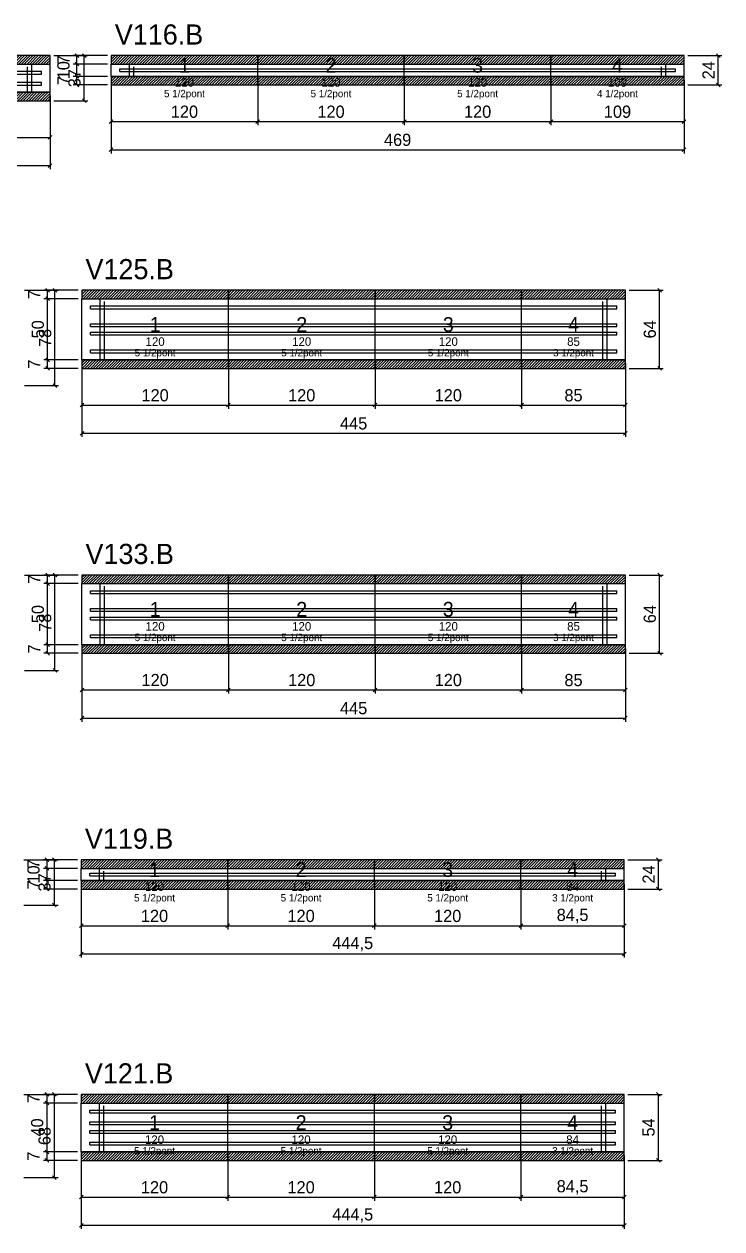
# Model space of a CAD drawing. Extents: x -72 to 3070, y -7480 to 1250.
# Drawn here: x 641 to 1212, y -4122 to -3136 of the extents above; entities that cross this region are included whole.
import ezdxf
from ezdxf.enums import TextEntityAlignment as Align

# ---------------------------------------------------------------- set-up
doc = ezdxf.new("R2010")
doc.units = 0
for name, color, linetype in [('5', 5, 'Continuous'), ('COTA', 241, 'Continuous'), ('NOMENCLATURA', 7, 'Continuous'), ('Painéis', 200, 'Continuous'), ('SARR_2.2x5', 40, 'Continuous'), ('SARR_2.2x7', 40, 'Continuous'), ('SARR_3.5x7', 81, 'Continuous'), ('SCO-___-LAJ', 224, 'Continuous'), ('texto', 7, 'Continuous')]:
    doc.layers.add(name, color=color, linetype=linetype)
doc.dimstyles.new('PAINEL', dxfattribs={"dimtxt": 10, "dimasz": 3, "dimexe": 3, "dimexo": 3, "dimgap": 3, "dimtad": 1, "dimblk": 'OBLIQUE', "dimblk1": 'OBLIQUE', "dimcen": 2.5, "dimclrd": 4, "dimclre": 4, "dimclrt": 240, "dimazin": 3, "dimtfac": 1, "dimtmove": 0, "dimatfit": 3})

# ---------------------------------------------------------------- blocks, each defined once
blk = doc.blocks.new('_OBLIQUE')
at = {"color": 0, "linetype": 'BYBLOCK'}
blk.add_line((-0.5, -0.5), (0.5, 0.5), dxfattribs=at)

msp = doc.modelspace()

# ---------------------------------------------------------------- hatches: boundary and pattern name
at = {"layer": 'COTA'}
h = msp.add_hatch(dxfattribs=at)
h.set_pattern_fill('ANSI31', scale=0.5)
h.paths.add_polyline_path([(553, -3169), (662, -3169), (662, -3162), (553, -3162)])
h = msp.add_hatch(dxfattribs=at)
h.set_pattern_fill('ANSI31', scale=0.5)
h.paths.add_polyline_path([(712, -3169), (832, -3169), (832, -3162), (712, -3162)])
h = msp.add_hatch(dxfattribs=at)
h.set_pattern_fill('ANSI31', scale=0.5)
h.paths.add_polyline_path([(832, -3169), (952, -3169), (952, -3162), (832, -3162)])
h = msp.add_hatch(dxfattribs=at)
h.set_pattern_fill('ANSI31', scale=0.5)
h.paths.add_polyline_path([(952, -3169), (1072, -3169), (1072, -3162), (952, -3162)])
h = msp.add_hatch(dxfattribs=at)
h.set_pattern_fill('ANSI31', scale=0.5)
h.paths.add_polyline_path([(1072, -3169), (1181, -3169), (1181, -3162), (1072, -3162)])
h = msp.add_hatch(dxfattribs=at)
h.set_pattern_fill('ANSI31', scale=0.5)
h.paths.add_polyline_path([(712, -3186), (832, -3186), (832, -3179), (712, -3179)])
h = msp.add_hatch(dxfattribs=at)
h.set_pattern_fill('ANSI31', scale=0.5)
h.paths.add_polyline_path([(832, -3186), (952, -3186), (952, -3179), (832, -3179)])
h = msp.add_hatch(dxfattribs=at)
h.set_pattern_fill('ANSI31', scale=0.5)
h.paths.add_polyline_path([(952, -3186), (1072, -3186), (1072, -3179), (952, -3179)])
h = msp.add_hatch(dxfattribs=at)
h.set_pattern_fill('ANSI31', scale=0.5)
h.paths.add_polyline_path([(1072, -3186), (1181, -3186), (1181, -3179), (1072, -3179)])
h = msp.add_hatch(dxfattribs=at)
h.set_pattern_fill('ANSI31', scale=0.5)
h.paths.add_polyline_path([(553, -3199), (662, -3199), (662, -3192), (553, -3192)])
h = msp.add_hatch(dxfattribs=at)
h.set_pattern_fill('ANSI31', scale=0.5)
h.paths.add_polyline_path([(688, -3361), (808, -3361), (808, -3354), (688, -3354)])
h = msp.add_hatch(dxfattribs=at)
h.set_pattern_fill('ANSI31', scale=0.5)
h.paths.add_polyline_path([(808, -3361), (928, -3361), (928, -3354), (808, -3354)])
h = msp.add_hatch(dxfattribs=at)
h.set_pattern_fill('ANSI31', scale=0.5)
h.paths.add_polyline_path([(928, -3361), (1048, -3361), (1048, -3354), (928, -3354)])
h = msp.add_hatch(dxfattribs=at)
h.set_pattern_fill('ANSI31', scale=0.5)
h.paths.add_polyline_path([(1048, -3361), (1133, -3361), (1133, -3354), (1048, -3354)])
h = msp.add_hatch(dxfattribs=at)
h.set_pattern_fill('ANSI31', scale=0.5)
h.paths.add_polyline_path([(688, -3418), (808, -3418), (808, -3411), (688, -3411)])
h = msp.add_hatch(dxfattribs=at)
h.set_pattern_fill('ANSI31', scale=0.5)
h.paths.add_polyline_path([(808, -3418), (928, -3418), (928, -3411), (808, -3411)])
h = msp.add_hatch(dxfattribs=at)
h.set_pattern_fill('ANSI31', scale=0.5)
h.paths.add_polyline_path([(928, -3418), (1048, -3418), (1048, -3411), (928, -3411)])
h = msp.add_hatch(dxfattribs=at)
h.set_pattern_fill('ANSI31', scale=0.5)
h.paths.add_polyline_path([(1048, -3418), (1133, -3418), (1133, -3411), (1048, -3411)])
h = msp.add_hatch(dxfattribs=at)
h.set_pattern_fill('ANSI31', scale=0.5)
h.paths.add_polyline_path([(688, -3594), (808, -3594), (808, -3587), (688, -3587)])
h = msp.add_hatch(dxfattribs=at)
h.set_pattern_fill('ANSI31', scale=0.5)
h.paths.add_polyline_path([(808, -3594), (928, -3594), (928, -3587), (808, -3587)])
h = msp.add_hatch(dxfattribs=at)
h.set_pattern_fill('ANSI31', scale=0.5)
h.paths.add_polyline_path([(928, -3594), (1048, -3594), (1048, -3587), (928, -3587)])
h = msp.add_hatch(dxfattribs=at)
h.set_pattern_fill('ANSI31', scale=0.5)
h.paths.add_polyline_path([(1048, -3594), (1133, -3594), (1133, -3587), (1048, -3587)])
h = msp.add_hatch(dxfattribs=at)
h.set_pattern_fill('ANSI31', scale=0.5)
h.paths.add_polyline_path([(688, -3651), (808, -3651), (808, -3644), (688, -3644)])
h = msp.add_hatch(dxfattribs=at)
h.set_pattern_fill('ANSI31', scale=0.5)
h.paths.add_polyline_path([(808, -3651), (928, -3651), (928, -3644), (808, -3644)])
h = msp.add_hatch(dxfattribs=at)
h.set_pattern_fill('ANSI31', scale=0.5)
h.paths.add_polyline_path([(928, -3651), (1048, -3651), (1048, -3644), (928, -3644)])
h = msp.add_hatch(dxfattribs=at)
h.set_pattern_fill('ANSI31', scale=0.5)
h.paths.add_polyline_path([(1048, -3651), (1133, -3651), (1133, -3644), (1048, -3644)])
h = msp.add_hatch(dxfattribs=at)
h.set_pattern_fill('ANSI31', scale=0.5)
h.paths.add_polyline_path([(687.5, -3827), (807.5, -3827), (807.5, -3820), (687.5, -3820)])
h = msp.add_hatch(dxfattribs=at)
h.set_pattern_fill('ANSI31', scale=0.5)
h.paths.add_polyline_path([(807.5, -3827), (927.5, -3827), (927.5, -3820), (807.5, -3820)])
h = msp.add_hatch(dxfattribs=at)
h.set_pattern_fill('ANSI31', scale=0.5)
h.paths.add_polyline_path([(927.5, -3827), (1047.5, -3827), (1047.5, -3820), (927.5, -3820)])
h = msp.add_hatch(dxfattribs=at)
h.set_pattern_fill('ANSI31', scale=0.5)
h.paths.add_polyline_path([(1047.5, -3827), (1132, -3827), (1132, -3820), (1047.5, -3820)])
h = msp.add_hatch(dxfattribs=at)
h.set_pattern_fill('ANSI31', scale=0.5)
h.paths.add_polyline_path([(687.5, -3844), (807.5, -3844), (807.5, -3837), (687.5, -3837)])
h = msp.add_hatch(dxfattribs=at)
h.set_pattern_fill('ANSI31', scale=0.5)
h.paths.add_polyline_path([(807.5, -3844), (927.5, -3844), (927.5, -3837), (807.5, -3837)])
h = msp.add_hatch(dxfattribs=at)
h.set_pattern_fill('ANSI31', scale=0.5)
h.paths.add_polyline_path([(927.5, -3844), (1047.5, -3844), (1047.5, -3837), (927.5, -3837)])
h = msp.add_hatch(dxfattribs=at)
h.set_pattern_fill('ANSI31', scale=0.5)
h.paths.add_polyline_path([(1047.5, -3844), (1132, -3844), (1132, -3837), (1047.5, -3837)])
h = msp.add_hatch(dxfattribs=at)
h.set_pattern_fill('ANSI31', scale=0.5)
h.paths.add_polyline_path([(687.5, -4019), (807.5, -4019), (807.5, -4012), (687.5, -4012)])
h = msp.add_hatch(dxfattribs=at)
h.set_pattern_fill('ANSI31', scale=0.5)
h.paths.add_polyline_path([(807.5, -4019), (927.5, -4019), (927.5, -4012), (807.5, -4012)])
h = msp.add_hatch(dxfattribs=at)
h.set_pattern_fill('ANSI31', scale=0.5)
h.paths.add_polyline_path([(927.5, -4019), (1047.5, -4019), (1047.5, -4012), (927.5, -4012)])
h = msp.add_hatch(dxfattribs=at)
h.set_pattern_fill('ANSI31', scale=0.5)
h.paths.add_polyline_path([(1047.5, -4019), (1132, -4019), (1132, -4012), (1047.5, -4012)])
h = msp.add_hatch(dxfattribs=at)
h.set_pattern_fill('ANSI31', scale=0.5)
h.paths.add_polyline_path([(687.5, -4066), (807.5, -4066), (807.5, -4059), (687.5, -4059)])
h = msp.add_hatch(dxfattribs=at)
h.set_pattern_fill('ANSI31', scale=0.5)
h.paths.add_polyline_path([(807.5, -4066), (927.5, -4066), (927.5, -4059), (807.5, -4059)])
h = msp.add_hatch(dxfattribs=at)
h.set_pattern_fill('ANSI31', scale=0.5)
h.paths.add_polyline_path([(927.5, -4066), (1047.5, -4066), (1047.5, -4059), (927.5, -4059)])
h = msp.add_hatch(dxfattribs=at)
h.set_pattern_fill('ANSI31', scale=0.5)
h.paths.add_polyline_path([(1047.5, -4066), (1132, -4066), (1132, -4059), (1047.5, -4059)])

# ---------------------------------------------------------------- linework, layer by layer
at = {"layer": 'Painéis'}
for p, q in [((553, -3169), (662, -3169)), ((662, -3192), (662, -3169)), ((712, -3169), (832, -3169)), ((712, -3179), (712, -3169)), ((832, -3179), (832, -3169)), ((832, -3179), (832, -3169)), ((832, -3169), (952, -3169)), ((832, -3179), (832, -3169)), ((952, -3179), (952, -3169)), ((952, -3179), (952, -3169)), ((952, -3169), (1072, -3169)), ((952, -3179), (952, -3169)), ((1072, -3179), (1072, -3169)), ((1072, -3179), (1072, -3169)), ((1072, -3169), (1181, -3169)), ((1072, -3179), (1072, -3169)), ((1181, -3179), (1181, -3169)), ((712, -3179), (832, -3179)), ((832, -3179), (952, -3179)), ((952, -3179), (1072, -3179)), ((1072, -3179), (1181, -3179)), ((553, -3192), (662, -3192)), ((688, -3361), (808, -3361)), ((688, -3411), (688, -3361)), ((808, -3411), (808, -3361)), ((808, -3411), (808, -3361)), ((808, -3361), (928, -3361)), ((808, -3411), (808, -3361)), ((928, -3411), (928, -3361)), ((928, -3411), (928, -3361)), ((928, -3361), (1048, -3361)), ((928, -3411), (928, -3361)), ((1048, -3411), (1048, -3361)), ((1048, -3411), (1048, -3361)), ((1048, -3361), (1133, -3361)), ((1048, -3411), (1048, -3361)), ((1133, -3411), (1133, -3361)), ((688, -3411), (808, -3411)), ((808, -3411), (928, -3411)), ((928, -3411), (1048, -3411)), ((1048, -3411), (1133, -3411)), ((688, -3594), (808, -3594)), ((688, -3644), (688, -3594)), ((808, -3644), (808, -3594)), ((808, -3644), (808, -3594)), ((808, -3594), (928, -3594)), ((808, -3644), (808, -3594)), ((928, -3644), (928, -3594)), ((928, -3644), (928, -3594)), ((928, -3594), (1048, -3594)), ((928, -3644), (928, -3594)), ((1048, -3644), (1048, -3594)), ((1048, -3644), (1048, -3594)), ((1048, -3594), (1133, -3594)), ((1048, -3644), (1048, -3594)), ((1133, -3644), (1133, -3594)), ((688, -3644), (808, -3644)), ((808, -3644), (928, -3644)), ((928, -3644), (1048, -3644)), ((1048, -3644), (1133, -3644)), ((687.5, -3827), (807.5, -3827)), ((687.5, -3837), (687.5, -3827)), ((807.5, -3837), (807.5, -3827)), ((807.5, -3837), (807.5, -3827)), ((807.5, -3827), (927.5, -3827)), ((807.5, -3837), (807.5, -3827)), ((927.5, -3837), (927.5, -3827)), ((927.5, -3837), (927.5, -3827)), ((927.5, -3827), (1047.5, -3827)), ((927.5, -3837), (927.5, -3827)), ((1047.5, -3837), (1047.5, -3827)), ((1047.5, -3837), (1047.5, -3827)), ((1047.5, -3827), (1132, -3827)), ((1047.5, -3837), (1047.5, -3827)), ((1132, -3837), (1132, -3827)), ((687.5, -3837), (807.5, -3837)), ((807.5, -3837), (927.5, -3837)), ((927.5, -3837), (1047.5, -3837)), ((1047.5, -3837), (1132, -3837)), ((687.5, -4019), (807.5, -4019)), ((687.5, -4059), (687.5, -4019)), ((807.5, -4059), (807.5, -4019)), ((807.5, -4059), (807.5, -4019)), ((807.5, -4019), (927.5, -4019)), ((807.5, -4059), (807.5, -4019)), ((927.5, -4059), (927.5, -4019)), ((927.5, -4059), (927.5, -4019)), ((927.5, -4019), (1047.5, -4019)), ((927.5, -4059), (927.5, -4019)), ((1047.5, -4059), (1047.5, -4019)), ((1047.5, -4059), (1047.5, -4019)), ((1047.5, -4019), (1132, -4019)), ((1047.5, -4059), (1047.5, -4019)), ((1132, -4059), (1132, -4019)), ((687.5, -4059), (807.5, -4059)), ((807.5, -4059), (927.5, -4059)), ((927.5, -4059), (1047.5, -4059)), ((1047.5, -4059), (1132, -4059))]:
    msp.add_line(p, q, dxfattribs=at)
at = {"layer": 'SARR_2.2x5'}
for p, q in [((719, -3172.9), (832, -3172.9)), ((719, -3175.1), (719, -3172.9)), ((832, -3175.1), (832, -3172.9)), ((832, -3172.9), (952, -3172.9)), ((832, -3175.1), (832, -3172.9)), ((952, -3175.1), (952, -3172.9)), ((952, -3172.9), (1072, -3172.9)), ((952, -3175.1), (952, -3172.9)), ((1072, -3175.1), (1072, -3172.9)), ((1072, -3172.9), (1174, -3172.9)), ((1072, -3175.1), (1072, -3172.9)), ((1174, -3175.1), (1174, -3172.9)), ((719, -3175.1), (832, -3175.1)), ((832, -3175.1), (952, -3175.1)), ((952, -3175.1), (1072, -3175.1)), ((1072, -3175.1), (1174, -3175.1)), ((694.5, -3830.9), (807.5, -3830.9)), ((694.5, -3833.1), (694.5, -3830.9)), ((694.5, -3833.1), (807.5, -3833.1)), ((807.5, -3833.1), (807.5, -3830.9)), ((807.5, -3830.9), (927.5, -3830.9)), ((807.5, -3833.1), (807.5, -3830.9)), ((807.5, -3833.1), (927.5, -3833.1)), ((927.5, -3833.1), (927.5, -3830.9)), ((927.5, -3830.9), (1047.5, -3830.9)), ((927.5, -3833.1), (927.5, -3830.9)), ((927.5, -3833.1), (1047.5, -3833.1)), ((1047.5, -3833.1), (1047.5, -3830.9)), ((1047.5, -3830.9), (1125, -3830.9)), ((1047.5, -3833.1), (1047.5, -3830.9)), ((1047.5, -3833.1), (1125, -3833.1)), ((1125, -3833.1), (1125, -3830.9))]:
    msp.add_line(p, q, dxfattribs=at)
at = {"layer": 'SARR_2.2x7'}
for p, q in [((553, -3174.9), (655, -3174.9)), ((553, -3177.1), (655, -3177.1)), ((553, -3183.9), (655, -3183.9)), ((655, -3177.1), (655, -3174.9)), ((655, -3186.1), (655, -3183.9)), ((553, -3186.1), (655, -3186.1)), ((695, -3366.9), (808, -3366.9)), ((695, -3369.1), (695, -3366.9)), ((695, -3369.1), (808, -3369.1)), ((808, -3369.1), (808, -3366.9)), ((808, -3366.9), (928, -3366.9)), ((808, -3369.1), (808, -3366.9)), ((808, -3369.1), (928, -3369.1)), ((928, -3369.1), (928, -3366.9)), ((928, -3366.9), (1048, -3366.9)), ((928, -3369.1), (928, -3366.9)), ((928, -3369.1), (1048, -3369.1)), ((1048, -3369.1), (1048, -3366.9)), ((1048, -3366.9), (1126, -3366.9)), ((1048, -3369.1), (1048, -3366.9)), ((1048, -3369.1), (1126, -3369.1)), ((1126, -3369.1), (1126, -3366.9)), ((695, -3381.4), (808, -3381.4)), ((695, -3383.6), (695, -3381.4)), ((695, -3383.6), (808, -3383.6)), ((695, -3388.4), (808, -3388.4)), ((695, -3390.6), (695, -3388.4)), ((695, -3390.6), (808, -3390.6)), ((808, -3383.6), (808, -3381.4)), ((808, -3381.4), (928, -3381.4)), ((808, -3383.6), (808, -3381.4)), ((808, -3383.6), (928, -3383.6)), ((808, -3390.6), (808, -3388.4)), ((808, -3388.4), (928, -3388.4)), ((808, -3390.6), (808, -3388.4)), ((808, -3390.6), (928, -3390.6)), ((928, -3383.6), (928, -3381.4)), ((928, -3381.4), (1048, -3381.4)), ((928, -3383.6), (928, -3381.4)), ((928, -3383.6), (1048, -3383.6)), ((928, -3390.6), (928, -3388.4)), ((928, -3388.4), (1048, -3388.4)), ((928, -3390.6), (928, -3388.4)), ((928, -3390.6), (1048, -3390.6)), ((1048, -3383.6), (1048, -3381.4)), ((1048, -3381.4), (1126, -3381.4)), ((1048, -3383.6), (1048, -3381.4)), ((1048, -3383.6), (1126, -3383.6)), ((1048, -3390.6), (1048, -3388.4)), ((1048, -3388.4), (1126, -3388.4)), ((1048, -3390.6), (1048, -3388.4)), ((1048, -3390.6), (1126, -3390.6)), ((1126, -3383.6), (1126, -3381.4)), ((1126, -3390.6), (1126, -3388.4)), ((695, -3402.9), (808, -3402.9)), ((695, -3405.1), (695, -3402.9)), ((695, -3405.1), (808, -3405.1)), ((808, -3405.1), (808, -3402.9)), ((808, -3402.9), (928, -3402.9)), ((808, -3405.1), (808, -3402.9)), ((808, -3405.1), (928, -3405.1)), ((928, -3405.1), (928, -3402.9)), ((928, -3402.9), (1048, -3402.9)), ((928, -3405.1), (928, -3402.9)), ((928, -3405.1), (1048, -3405.1)), ((1048, -3405.1), (1048, -3402.9)), ((1048, -3402.9), (1126, -3402.9)), ((1048, -3405.1), (1048, -3402.9)), ((1048, -3405.1), (1126, -3405.1)), ((1126, -3405.1), (1126, -3402.9)), ((695, -3599.9), (808, -3599.9)), ((695, -3602.1), (695, -3599.9)), ((695, -3602.1), (808, -3602.1)), ((808, -3602.1), (808, -3599.9)), ((808, -3599.9), (928, -3599.9)), ((808, -3602.1), (808, -3599.9)), ((808, -3602.1), (928, -3602.1)), ((928, -3602.1), (928, -3599.9)), ((928, -3599.9), (1048, -3599.9)), ((928, -3602.1), (928, -3599.9)), ((928, -3602.1), (1048, -3602.1)), ((1048, -3602.1), (1048, -3599.9)), ((1048, -3599.9), (1126, -3599.9)), ((1048, -3602.1), (1048, -3599.9)), ((1048, -3602.1), (1126, -3602.1)), ((1126, -3602.1), (1126, -3599.9)), ((695, -3614.4), (808, -3614.4)), ((695, -3616.6), (695, -3614.4)), ((695, -3616.6), (808, -3616.6)), ((808, -3616.6), (808, -3614.4)), ((808, -3614.4), (928, -3614.4)), ((808, -3616.6), (808, -3614.4)), ((808, -3616.6), (928, -3616.6)), ((928, -3616.6), (928, -3614.4)), ((928, -3614.4), (1048, -3614.4)), ((928, -3616.6), (928, -3614.4)), ((928, -3616.6), (1048, -3616.6)), ((1048, -3616.6), (1048, -3614.4)), ((1048, -3614.4), (1126, -3614.4)), ((1048, -3616.6), (1048, -3614.4)), ((1048, -3616.6), (1126, -3616.6)), ((1126, -3616.6), (1126, -3614.4)), ((695, -3621.4), (808, -3621.4)), ((695, -3623.6), (695, -3621.4)), ((695, -3623.6), (808, -3623.6)), ((808, -3623.6), (808, -3621.4)), ((808, -3621.4), (928, -3621.4)), ((808, -3623.6), (808, -3621.4)), ((808, -3623.6), (928, -3623.6)), ((928, -3623.6), (928, -3621.4)), ((928, -3621.4), (1048, -3621.4)), ((928, -3623.6), (928, -3621.4)), ((928, -3623.6), (1048, -3623.6)), ((1048, -3623.6), (1048, -3621.4)), ((1048, -3621.4), (1126, -3621.4)), ((1048, -3623.6), (1048, -3621.4)), ((1048, -3623.6), (1126, -3623.6)), ((1126, -3623.6), (1126, -3621.4)), ((695, -3635.9), (808, -3635.9)), ((695, -3638.1), (695, -3635.9)), ((808, -3638.1), (808, -3635.9)), ((808, -3635.9), (928, -3635.9)), ((808, -3638.1), (808, -3635.9)), ((928, -3638.1), (928, -3635.9)), ((928, -3635.9), (1048, -3635.9)), ((928, -3638.1), (928, -3635.9)), ((1048, -3638.1), (1048, -3635.9)), ((1048, -3635.9), (1126, -3635.9)), ((1048, -3638.1), (1048, -3635.9)), ((1126, -3638.1), (1126, -3635.9)), ((695, -3638.1), (808, -3638.1)), ((808, -3638.1), (928, -3638.1)), ((928, -3638.1), (1048, -3638.1)), ((1048, -3638.1), (1126, -3638.1)), ((694.5, -4024.9), (807.5, -4024.9)), ((694.5, -4027.1), (694.5, -4024.9)), ((694.5, -4027.1), (807.5, -4027.1)), ((807.5, -4027.1), (807.5, -4024.9)), ((807.5, -4024.9), (927.5, -4024.9)), ((807.5, -4027.1), (807.5, -4024.9)), ((807.5, -4027.1), (927.5, -4027.1)), ((927.5, -4027.1), (927.5, -4024.9)), ((927.5, -4024.9), (1047.5, -4024.9)), ((927.5, -4027.1), (927.5, -4024.9)), ((927.5, -4027.1), (1047.5, -4027.1)), ((1047.5, -4027.1), (1047.5, -4024.9)), ((1047.5, -4024.9), (1125, -4024.9)), ((1047.5, -4027.1), (1047.5, -4024.9)), ((1047.5, -4027.1), (1125, -4027.1)), ((1125, -4027.1), (1125, -4024.9)), ((694.5, -4034.4), (807.5, -4034.4)), ((694.5, -4036.6), (694.5, -4034.4)), ((694.5, -4036.6), (807.5, -4036.6)), ((694.5, -4041.4), (807.5, -4041.4)), ((694.5, -4043.6), (694.5, -4041.4)), ((807.5, -4036.6), (807.5, -4034.4)), ((807.5, -4034.4), (927.5, -4034.4)), ((807.5, -4036.6), (807.5, -4034.4)), ((807.5, -4036.6), (927.5, -4036.6)), ((807.5, -4043.6), (807.5, -4041.4)), ((807.5, -4041.4), (927.5, -4041.4)), ((807.5, -4043.6), (807.5, -4041.4)), ((927.5, -4036.6), (927.5, -4034.4)), ((927.5, -4034.4), (1047.5, -4034.4)), ((927.5, -4036.6), (927.5, -4034.4)), ((927.5, -4036.6), (1047.5, -4036.6)), ((927.5, -4043.6), (927.5, -4041.4)), ((927.5, -4041.4), (1047.5, -4041.4)), ((927.5, -4043.6), (927.5, -4041.4)), ((1047.5, -4036.6), (1047.5, -4034.4)), ((1047.5, -4034.4), (1125, -4034.4)), ((1047.5, -4036.6), (1047.5, -4034.4)), ((1047.5, -4036.6), (1125, -4036.6)), ((1047.5, -4043.6), (1047.5, -4041.4)), ((1047.5, -4041.4), (1125, -4041.4)), ((1047.5, -4043.6), (1047.5, -4041.4)), ((1125, -4036.6), (1125, -4034.4)), ((1125, -4043.6), (1125, -4041.4)), ((694.5, -4043.6), (807.5, -4043.6)), ((694.5, -4050.9), (807.5, -4050.9)), ((694.5, -4053.1), (694.5, -4050.9)), ((807.5, -4043.6), (927.5, -4043.6)), ((807.5, -4053.1), (807.5, -4050.9)), ((807.5, -4050.9), (927.5, -4050.9)), ((807.5, -4053.1), (807.5, -4050.9)), ((927.5, -4043.6), (1047.5, -4043.6)), ((927.5, -4053.1), (927.5, -4050.9)), ((927.5, -4050.9), (1047.5, -4050.9)), ((927.5, -4053.1), (927.5, -4050.9)), ((1047.5, -4043.6), (1125, -4043.6)), ((1047.5, -4053.1), (1047.5, -4050.9)), ((1047.5, -4050.9), (1125, -4050.9)), ((1047.5, -4053.1), (1047.5, -4050.9)), ((1125, -4053.1), (1125, -4050.9)), ((694.5, -4053.1), (807.5, -4053.1)), ((807.5, -4053.1), (927.5, -4053.1)), ((927.5, -4053.1), (1047.5, -4053.1)), ((1047.5, -4053.1), (1125, -4053.1))]:
    msp.add_line(p, q, dxfattribs=at)
at = {"layer": 'SARR_3.5x7'}
for p, q in [((643.5, -3192), (643.5, -3171.2)), ((647, -3192), (647, -3169)), ((727, -3179), (727, -3169)), ((730.5, -3179), (730.5, -3171.2)), ((1162.5, -3179), (1162.5, -3171.2)), ((1166, -3179), (1166, -3169)), ((727, -3179), (730.5, -3179)), ((1162.5, -3179), (1166, -3179)), ((643.5, -3192), (647, -3192)), ((703, -3411), (703, -3361)), ((1118, -3411), (1118, -3361)), ((706.5, -3411), (706.5, -3363.2)), ((1114.5, -3411), (1114.5, -3363.2)), ((703, -3411), (706.5, -3411)), ((1114.5, -3411), (1118, -3411)), ((703, -3644), (703, -3594)), ((706.5, -3644), (706.5, -3596.2)), ((1114.5, -3644), (1114.5, -3596.2)), ((1118, -3644), (1118, -3594)), ((703, -3644), (706.5, -3644)), ((1114.5, -3644), (1118, -3644)), ((702.5, -3837), (702.5, -3827)), ((706, -3837), (706, -3829.2)), ((1113.5, -3837), (1113.5, -3829.2)), ((1117, -3837), (1117, -3827)), ((702.5, -3837), (706, -3837)), ((1113.5, -3837), (1117, -3837)), ((702.5, -4059), (702.5, -4019)), ((706, -4059), (706, -4021.2)), ((1113.5, -4059), (1113.5, -4021.2)), ((1117, -4059), (1117, -4019)), ((702.5, -4059), (706, -4059)), ((1113.5, -4059), (1117, -4059))]:
    msp.add_line(p, q, dxfattribs=at)
at = {"layer": 'SCO-___-LAJ'}
for points in [[(553, -3169), (662, -3169), (662, -3162), (553, -3162)], [(712, -3169), (832, -3169), (832, -3162), (712, -3162)], [(832, -3169), (952, -3169), (952, -3162), (832, -3162)], [(952, -3169), (1072, -3169), (1072, -3162), (952, -3162)], [(1072, -3169), (1181, -3169), (1181, -3162), (1072, -3162)], [(712, -3186), (832, -3186), (832, -3179), (712, -3179)], [(832, -3186), (952, -3186), (952, -3179), (832, -3179)], [(952, -3186), (1072, -3186), (1072, -3179), (952, -3179)], [(1072, -3186), (1181, -3186), (1181, -3179), (1072, -3179)], [(553, -3199), (662, -3199), (662, -3192), (553, -3192)], [(688, -3361), (808, -3361), (808, -3354), (688, -3354)], [(808, -3361), (928, -3361), (928, -3354), (808, -3354)], [(928, -3361), (1048, -3361), (1048, -3354), (928, -3354)], [(1048, -3361), (1133, -3361), (1133, -3354), (1048, -3354)], [(688, -3418), (808, -3418), (808, -3411), (688, -3411)], [(808, -3418), (928, -3418), (928, -3411), (808, -3411)], [(928, -3418), (1048, -3418), (1048, -3411), (928, -3411)], [(1048, -3418), (1133, -3418), (1133, -3411), (1048, -3411)], [(688, -3594), (808, -3594), (808, -3587), (688, -3587)], [(808, -3594), (928, -3594), (928, -3587), (808, -3587)], [(928, -3594), (1048, -3594), (1048, -3587), (928, -3587)], [(1048, -3594), (1133, -3594), (1133, -3587), (1048, -3587)], [(688, -3651), (808, -3651), (808, -3644), (688, -3644)], [(808, -3651), (928, -3651), (928, -3644), (808, -3644)], [(928, -3651), (1048, -3651), (1048, -3644), (928, -3644)], [(1048, -3651), (1133, -3651), (1133, -3644), (1048, -3644)], [(687.5, -3827), (807.5, -3827), (807.5, -3820), (687.5, -3820)], [(807.5, -3827), (927.5, -3827), (927.5, -3820), (807.5, -3820)], [(927.5, -3827), (1047.5, -3827), (1047.5, -3820), (927.5, -3820)], [(1047.5, -3827), (1132, -3827), (1132, -3820), (1047.5, -3820)], [(687.5, -3844), (807.5, -3844), (807.5, -3837), (687.5, -3837)], [(807.5, -3844), (927.5, -3844), (927.5, -3837), (807.5, -3837)], [(927.5, -3844), (1047.5, -3844), (1047.5, -3837), (927.5, -3837)], [(1047.5, -3844), (1132, -3844), (1132, -3837), (1047.5, -3837)], [(687.5, -4019), (807.5, -4019), (807.5, -4012), (687.5, -4012)], [(807.5, -4019), (927.5, -4019), (927.5, -4012), (807.5, -4012)], [(927.5, -4019), (1047.5, -4019), (1047.5, -4012), (927.5, -4012)], [(1047.5, -4019), (1132, -4019), (1132, -4012), (1047.5, -4012)], [(687.5, -4066), (807.5, -4066), (807.5, -4059), (687.5, -4059)], [(807.5, -4066), (927.5, -4066), (927.5, -4059), (807.5, -4059)], [(927.5, -4066), (1047.5, -4066), (1047.5, -4059), (927.5, -4059)], [(1047.5, -4066), (1132, -4066), (1132, -4059), (1047.5, -4059)]]:
    msp.add_lwpolyline(points, close=True, dxfattribs=at)

# ---------------------------------------------------------------- texts
at = {"layer": '5'}
for s, height, p in [('1', 12, (772, -3170)), ('2', 12, (892, -3170)), ('3', 12, (1012, -3170)), ('4', 12, (1126.5, -3170)), ('120', 7, (772, -3184)), ('120', 7, (892, -3184)), ('120', 7, (1012, -3184)), ('109', 7, (1126.5, -3184)), ('1', 12, (748, -3382)), ('2', 12, (868, -3382)), ('3', 12, (988, -3382)), ('4', 12, (1090.5, -3382)), ('120', 7, (748, -3396)), ('120', 7, (868, -3396)), ('120', 7, (988, -3396)), ('85', 7, (1090.5, -3396)), ('1', 12, (748, -3615)), ('2', 12, (868, -3615)), ('3', 12, (988, -3615)), ('4', 12, (1090.5, -3615)), ('120', 7, (748, -3629)), ('120', 7, (868, -3629)), ('120', 7, (988, -3629)), ('85', 7, (1090.5, -3629)), ('1', 12, (747.5, -3828)), ('2', 12, (867.5, -3828)), ('3', 12, (987.5, -3828)), ('4', 12, (1089.75, -3828)), ('120', 7, (747.5, -3842)), ('120', 7, (867.5, -3842)), ('120', 7, (987.5, -3842)), ('84', 7, (1089.75, -3842)), ('1', 12, (747.5, -4035)), ('2', 12, (867.5, -4035)), ('3', 12, (987.5, -4035)), ('4', 12, (1089.75, -4035)), ('120', 7, (747.5, -4049)), ('120', 7, (867.5, -4049)), ('120', 7, (987.5, -4049)), ('84', 7, (1089.75, -4049))]:
    msp.add_text(s, height=height, dxfattribs=at).set_placement(p, align=Align.MIDDLE_CENTER)
at = {"layer": 'NOMENCLATURA'}
for s, p in [('V116.B', (715, -3153)), ('V125.B', (691, -3345)), ('V133.B', (691, -3578)), ('V119.B', (690.5, -3811)), ('V121.B', (690.5, -4003))]:
    msp.add_text(s, height=16.5, dxfattribs=at).set_placement(p)
at = {"layer": 'texto', "char_height": 6, "attachment_point": 5}
for s, insert in [('5 1/2pont', (772, -3194)), ('5 1/2pont', (892, -3194)), ('5 1/2pont', (1012, -3194)), ('4 1/2pont', (1126.5, -3194)), ('5 1/2pont', (748, -3406)), ('5 1/2pont', (868, -3406)), ('5 1/2pont', (988, -3406)), ('3 1/2pont', (1090.5, -3406)), ('5 1/2pont', (748, -3639)), ('5 1/2pont', (868, -3639)), ('5 1/2pont', (988, -3639)), ('3 1/2pont', (1090.5, -3639)), ('5 1/2pont', (747.5, -3852)), ('5 1/2pont', (867.5, -3852)), ('5 1/2pont', (987.5, -3852)), ('3 1/2pont', (1089.75, -3852)), ('5 1/2pont', (747.5, -4059)), ('5 1/2pont', (867.5, -4059)), ('5 1/2pont', (987.5, -4059)), ('3 1/2pont', (1089.75, -4059))]:
    msp.add_mtext(s, dxfattribs=dict(at, insert=insert))

# ---------------------------------------------------------------- dimensions: what is measured, and where the dimension line sits
at = {"layer": 'COTA'}
for base, p1, p2 in [((690, -3199), (662, -3199), (662, -3162)), ((684, -3169), (712, -3169), (712, -3162)), ((1209, -3186), (1181, -3186), (1181, -3162)), ((684, -3179), (712, -3179), (712, -3169)), ((684, -3186), (712, -3186), (712, -3179)), ((666, -3432), (638, -3432), (638, -3354)), ((660, -3361), (688, -3361), (688, -3354)), ((660, -3411), (688, -3411), (688, -3361)), ((1161, -3418), (1133, -3418), (1133, -3354)), ((660, -3418), (688, -3418), (688, -3411)), ((666, -3665), (638, -3665), (638, -3587)), ((660, -3594), (688, -3594), (688, -3587)), ((1161, -3651), (1133, -3651), (1133, -3587)), ((660, -3644), (688, -3644), (688, -3594)), ((660, -3651), (688, -3651), (688, -3644)), ((665.5, -3857), (637.5, -3857), (637.5, -3820)), ((659.5, -3827), (687.5, -3827), (687.5, -3820)), ((659.5, -3837), (687.5, -3837), (687.5, -3827)), ((1160, -3844), (1132, -3844), (1132, -3820)), ((659.5, -3844), (687.5, -3844), (687.5, -3837)), ((665.5, -4080), (637.5, -4080), (637.5, -4012)), ((659.5, -4019), (687.5, -4019), (687.5, -4012)), ((1160, -4066), (1132, -4066), (1132, -4012)), ((659.5, -4059), (687.5, -4059), (687.5, -4019)), ((659.5, -4066), (687.5, -4066), (687.5, -4059))]:
    msp.add_linear_dim(base=base, p1=p1, p2=p2, angle=90, dimstyle='PAINEL', dxfattribs=at).render()
for base, p1, p2 in [((712, -3216), (712, -3179), (832, -3179)), ((712, -3239), (712, -3179), (1181, -3179)), ((832, -3216), (832, -3179), (952, -3179)), ((952, -3216), (952, -3179), (1072, -3179)), ((1072, -3216), (1072, -3179), (1181, -3179)), ((193, -3252), (193, -3192), (662, -3192)), ((553, -3229), (553, -3192), (662, -3192)), ((688, -3448), (688, -3411), (808, -3411)), ((688, -3471), (688, -3411), (1133, -3411)), ((808, -3448), (808, -3411), (928, -3411)), ((928, -3448), (928, -3411), (1048, -3411)), ((1048, -3448), (1048, -3411), (1133, -3411)), ((688, -3681), (688, -3644), (808, -3644)), ((688, -3704), (688, -3644), (1133, -3644)), ((808, -3681), (808, -3644), (928, -3644)), ((928, -3681), (928, -3644), (1048, -3644)), ((1048, -3681), (1048, -3644), (1133, -3644)), ((687.5, -3874), (687.5, -3837), (807.5, -3837)), ((687.5, -3897), (687.5, -3837), (1132, -3837)), ((807.5, -3874), (807.5, -3837), (927.5, -3837)), ((927.5, -3874), (927.5, -3837), (1047.5, -3837)), ((1047.5, -3874), (1047.5, -3837), (1132, -3837)), ((687.5, -4096), (687.5, -4059), (807.5, -4059)), ((687.5, -4119), (687.5, -4059), (1132, -4059)), ((807.5, -4096), (807.5, -4059), (927.5, -4059)), ((927.5, -4096), (927.5, -4059), (1047.5, -4059)), ((1047.5, -4096), (1047.5, -4059), (1132, -4059))]:
    msp.add_linear_dim(base=base, p1=p1, p2=p2, dimstyle='PAINEL', dxfattribs=at).render()

doc.saveas('drawing.dxf')
